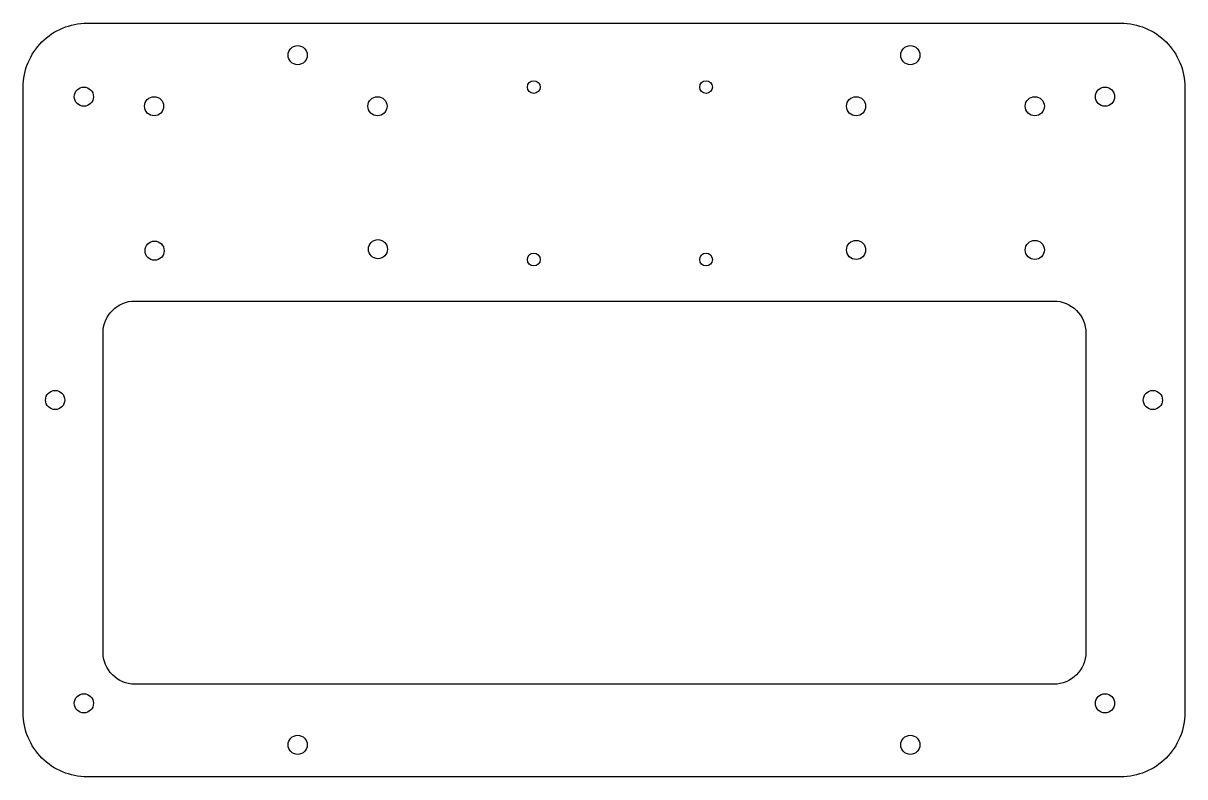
# Model space of a CAD drawing. Header units: millimetres. Extents: x -90 to 92, y -59 to 59.
import ezdxf

# ---------------------------------------------------------------- set-up
doc = ezdxf.new("R2010")
doc.units = ezdxf.units.MM
doc.layers.get('0').update_dxf_attribs({"linetype": 'CONTINUOUS'})

msp = doc.modelspace()

# ---------------------------------------------------------------- linework, layer by layer
for points in [[(-89.5, 49, -0.414214), (-79.5, 59), (82.5, 59, -0.414214), (92.5, 49), (92.5, -49, -0.414214), (82.5, -59), (-79.5, -59, -0.414214), (-89.5, -49)], [(-72, -44.5, -0.414214), (-77, -39.5), (-77, 10.5, -0.414214), (-72, 15.5), (72, 15.5, -0.414214), (77, 10.5), (77, -39.5, -0.414214), (72, -44.5)]]:
    msp.add_lwpolyline(points, format="xyb", close=True)
for centre, radius in [((-46.5, 54), 1.5), ((49.5, 54), 1.5), ((-9.5, 49), 1), ((17.5, 49), 1), ((-80, 47.5), 1.5), ((-69, 46), 1.5), ((-34, 46), 1.5), ((41, 46), 1.5), ((69, 46), 1.5), ((80, 47.5), 1.5), ((-68.92, 23.38), 1.5), ((-33.92, 23.62), 1.5), ((41, 23.5), 1.5), ((69, 23.5), 1.5), ((-9.5, 22), 1), ((17.5, 22), 1), ((-84.5, 0), 1.5), ((87.5, 0), 1.5), ((-80, -47.5), 1.5), ((80, -47.5), 1.5), ((-46.5, -54), 1.5), ((49.5, -54), 1.5)]:
    msp.add_circle(centre, radius)

doc.saveas('drawing.dxf')
